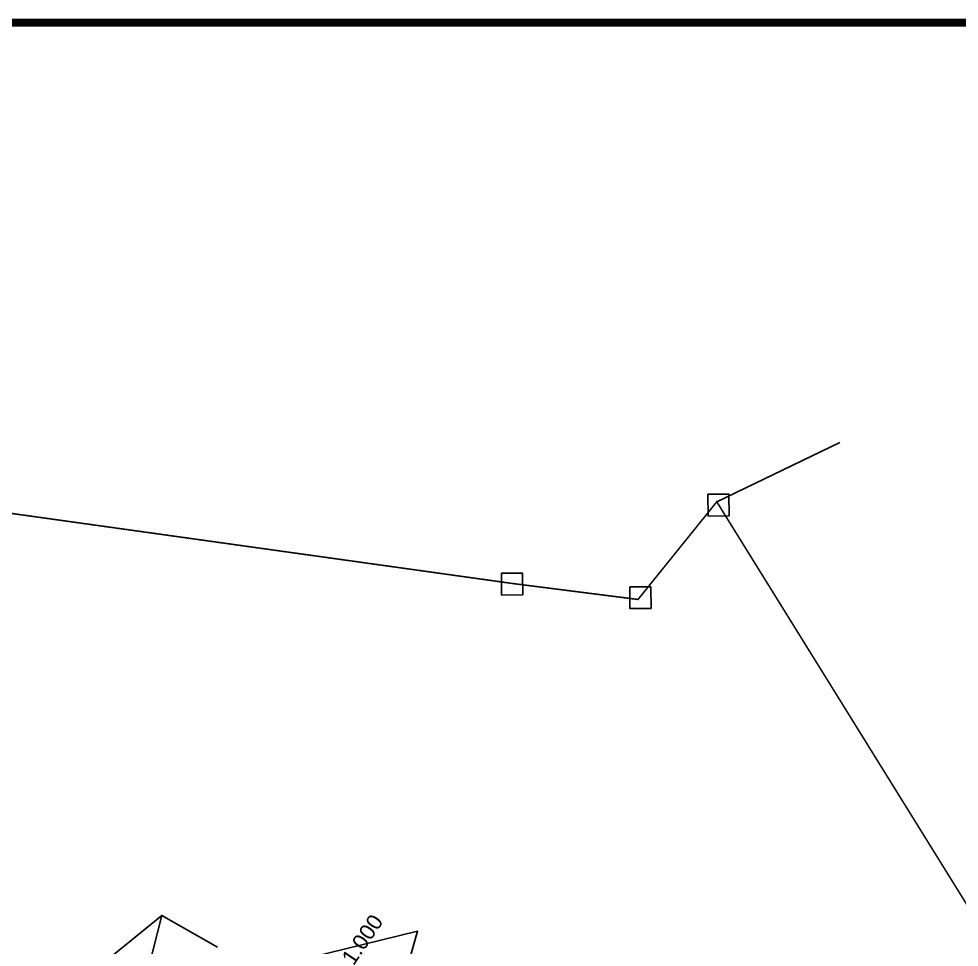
# Model space of a CAD drawing. Header units: inches. Extents: x 775404 to 782774, y 1566046 to 1574394.
# Drawn here: x 779015 to 780225, y 1573200 to 1574394 of the extents above; entities that cross this region are included whole.
import ezdxf
from ezdxf.enums import TextEntityAlignment as Align

# ---------------------------------------------------------------- set-up
doc = ezdxf.new("R2010")
doc.units = ezdxf.units.IN
doc.header["$MEASUREMENT"] = 0
doc.linetypes.add('ACAD_ISO02W100', pattern=[15, 12, -3])
for name, color, linetype in [('CSMark', 72, 'Continuous'), ('PLOT', 7, 'Continuous'), ('VILLAGE BOUNDARY', 5, 'Continuous'), ('VILLAGE STONES', 1, 'Continuous')]:
    doc.layers.add(name, color=color, linetype=linetype)
doc.styles.get("Standard").update_dxf_attribs({"font": 'arial.ttf'})

msp = doc.modelspace()

# ---------------------------------------------------------------- linework, layer by layer
at = {"layer": 'CSMark', "color": 5, "const_width": 10}
msp.add_lwpolyline([(775408.6, 1574389), (782678.4, 1574389), (782678.4, 1566053.2), (775408.6, 1566053.2)], close=True, dxfattribs=at)
at = {"layer": 'PLOT'}
for points in [[(778427.8, 1573158.8), (778510.8, 1573197.5), (778769.8, 1573288.8), (778843.2, 1573179.9), (778918.7, 1573089.6), (779089.2, 1573113.2), (779528.1, 1573220.7), (779436.4, 1572896.4)], [(779198.9, 1573241.1), (779122.5, 1572939.4), (779146.5, 1572887.6), (779153.6, 1572831.8), (778886.2, 1572813.9)], [(779073.6, 1573138.9), (779198.9, 1573241.1), (779270.5, 1573200.1)]]:
    msp.add_lwpolyline(points, dxfattribs=at)
at = {"layer": 'VILLAGE BOUNDARY', "color": 5, "linetype": 'ACAD_ISO02W100', "ltscale": 5, "const_width": 2.03}
msp.add_lwpolyline([(776934.7, 1573625.9), (777027.9, 1573623.2), (778067.8, 1573889.1), (779651.2, 1573667.7), (779811.5, 1573647.3), (779912.8, 1573772.9), (780323.2, 1573111.8)], dxfattribs=at)
at = {"layer": 'VILLAGE BOUNDARY'}
msp.add_lwpolyline([(779912.8, 1573772.9), (780071.1, 1573849.2)], dxfattribs=at)
at = {"layer": 'VILLAGE STONES'}
for points in [[(779901.4, 1573782.6), (779928.4, 1573782.8), (779928.7, 1573754.9), (779901.6, 1573754.6)], [(779635.9, 1573681), (779662.9, 1573681.2), (779663.2, 1573653.3), (779636.1, 1573653)], [(779800.9, 1573663.5), (779827.9, 1573663.7), (779828.2, 1573635.8), (779801.1, 1573635.5)]]:
    msp.add_lwpolyline(points, close=True, dxfattribs=at)

# ---------------------------------------------------------------- texts
at = {"layer": 'CSMark', "color": 1}
msp.add_text('1.000', height=20, rotation=55.8317, dxfattribs=at).set_placement((779437.3, 1573181.1), align=Align.MIDDLE_LEFT)

doc.saveas('drawing.dxf')
